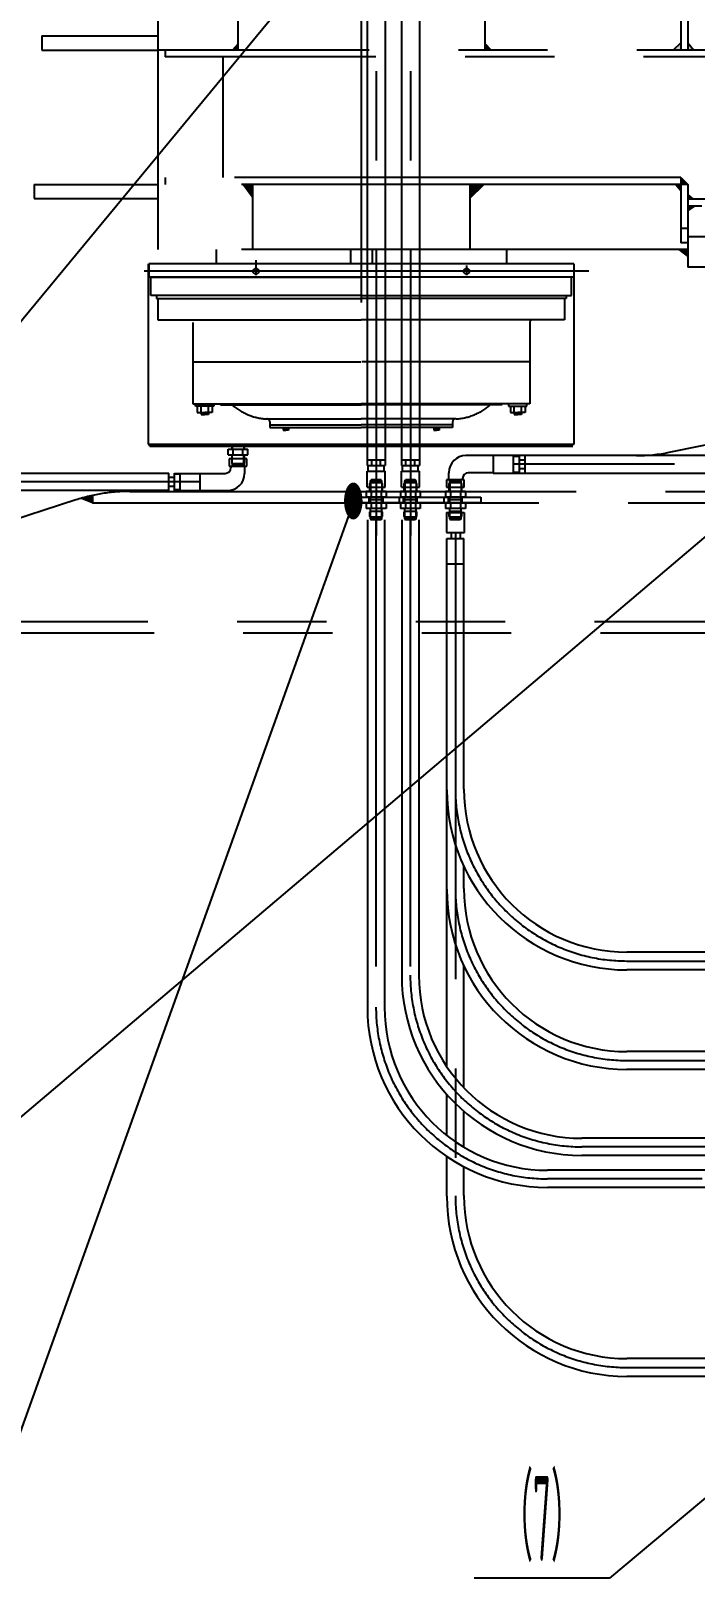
# Model space of a CAD drawing. Header units: millimetres. Extents: x 97 to 21097, y 66 to 14916.
# Drawn here: x 6916 to 8078, y 5745 to 8451 of the extents above; entities that cross this region are included whole.
import ezdxf
from ezdxf.enums import TextEntityAlignment as Align

# ---------------------------------------------------------------- set-up
doc = ezdxf.new("R2010")
doc.units = ezdxf.units.MM
doc.header["$LTSCALE"] = 500
doc.header["$MEASUREMENT"] = 0
doc.linetypes.add('G', pattern=[2, 1.25, -0.25, 0.25, -0.25])
doc.linetypes.add('K', pattern=[2.5, 1.25, -0.25, 0.25, -0.25, 0.25, -0.25])
for name, color, linetype in [('01', 7, 'Continuous'), ('02', 1, 'Continuous'), ('05', 4, 'G'), ('07', 6, 'K'), ('11', 3, 'Continuous')]:
    doc.layers.add(name, color=color, linetype=linetype)
doc.styles.get("Standard").update_dxf_attribs({"font": 'isocp', "width": 0.707, "bigfont": 'intecad.shx'})

msp = doc.modelspace()

# ---------------------------------------------------------------- hatches: boundary and pattern name
at = {"layer": '07', "linetype": 'K', "ltscale": 1.25}
for points in [[(7277.6, 8428.4), (7268.2, 8418), (7277.6, 8418)], [(7709.6, 8429.6), (7709.6, 8418), (7721.1, 8418)], [(7303.6, 8183), (7286.8, 8183), (7303.6, 8160.5)], [(7683.6, 8183), (7683.6, 8158.6), (7708.2, 8183)], [(8049.8, 8069), (8065.1, 8069), (8065.1, 8057.2)], [(7121.2, 7728.5), (7123.6, 7725), (7123.6, 7728.5)], [(7023.2, 7639, 0.016896), (7003.2, 7633.9), (7023.2, 7626)]]:
    msp.add_hatch(color=6, dxfattribs=at).paths.add_polyline_path(points)
h = msp.add_hatch(color=6, dxfattribs=at)
h.paths.add_polyline_path([(8053.1, 8430.4), (8039.4, 8418), (8053.1, 8418)])
h.paths.add_polyline_path([(8065.1, 8430.4), (8065.1, 8418), (8075.4, 8418)])
h = msp.add_hatch(color=6, dxfattribs=at)
h.paths.add_polyline_path([(8053.1, 8183), (8043.8, 8183), (8053.1, 8172.3)])
h.paths.add_polyline_path([(8053.1, 8195), (8053.1, 8183), (8065.1, 8183)])
h = msp.add_hatch(color=6, dxfattribs=at)
h.paths.add_polyline_path([(8065.1, 8145), (8065.1, 8137.4), (8076.7, 8145)])
h.paths.add_polyline_path([(8065.1, 8165.5), (8065.1, 8157), (8074.9, 8157)])

# ---------------------------------------------------------------- linework, layer by layer
at = {"layer": '01', "ltscale": 1.25}
for p, q in [((7504.1, 9308.3), (7504.1, 7691.4)), ((7535.3, 9308.3), (7535.3, 7691.4)), ((7564.1, 9308.3), (7564.1, 7691.4)), ((7595.3, 9308.3), (7595.3, 7691.4)), ((8032.3, 7714.4), (8589.8, 7828.6)), ((7260.6, 7720), (7295.3, 7720)), ((7260.6, 7720), (7295.3, 7720)), ((7260.6, 7710), (7260.6, 7720)), ((7268, 7725), (7267, 7724)), ((7267, 7724), (7267, 7720)), ((7268, 7725), (7288, 7725)), ((7269.3, 7710), (7269.3, 7720)), ((7286.6, 7710), (7286.6, 7720)), ((7288, 7725), (7289, 7724)), ((7289, 7724), (7289, 7720)), ((7295.3, 7710), (7295.3, 7720)), ((7260.6, 7710), (7295.3, 7710)), ((7262.4, 7702.8), (7262.4, 7690.1)), ((7293.5, 7702.8), (7262.4, 7702.8)), ((7262.4, 7690.1), (7293.5, 7690.1)), ((7265.4, 7690.1), (7265.4, 7687.4)), ((7267, 7710), (7267, 7696)), ((7267, 7696), (7268, 7695)), ((7268, 7695), (7288, 7695)), ((7268, 7692), (7288, 7692)), ((7268, 7692), (7269.5, 7690)), ((7269.5, 7690), (7286.5, 7690)), ((7288, 7692), (7286.5, 7690)), ((7289, 7696), (7288, 7695)), ((7289, 7710), (7289, 7696)), ((7289.6, 7690.1), (7289.6, 7677.4)), ((7293.5, 7690.1), (7293.5, 7702.8)), ((7505.9, 7681.4), (7505.9, 7691.4)), ((7511.9, 7691.4), (7511.9, 7701.4)), ((7527.5, 7691.4), (7527.5, 7701.4)), ((7533.5, 7681.4), (7533.5, 7691.4)), ((7565.9, 7681.4), (7565.9, 7691.4)), ((7571.9, 7691.4), (7571.9, 7701.4)), ((7587.5, 7691.4), (7587.5, 7701.4)), ((7593.5, 7681.4), (7593.5, 7691.4)), ((7724.7, 7708.6), (7676.8, 7708.6)), ((7724.7, 7709.2), (7724.7, 7678)), ((7724.7, 7709.2), (7759.7, 7709.2)), ((8765.7, 7708.6), (7759.7, 7708.6)), ((7759.7, 7707.4), (7769.7, 7707.4)), ((7769.7, 7701.4), (7779.7, 7701.4)), ((7769.7, 7685.8), (7779.7, 7685.8)), ((7156.7, 7677.4), (6207.5, 7677.4)), ((7166.7, 7670.2), (7156.7, 7670.2)), ((7166.7, 7677.4), (7255.4, 7677.4)), ((7176.7, 7676.2), (7166.7, 7676.2)), ((7211.7, 7646.9), (7211.7, 7678)), ((7504.1, 7653.3), (7504.1, 7681.4)), ((7508.7, 7660), (7509.7, 7661)), ((7508.7, 7646), (7508.7, 7660)), ((7509.7, 7664), (7511.2, 7666)), ((7529.7, 7664), (7509.7, 7664)), ((7529.7, 7661), (7509.7, 7661)), ((7528.2, 7666), (7511.2, 7666)), ((7529.7, 7664), (7528.2, 7666)), ((7530.7, 7660), (7529.7, 7661)), ((7530.7, 7646), (7530.7, 7660)), ((7535.3, 7653.3), (7535.3, 7681.4)), ((7564.1, 7653.3), (7564.1, 7681.4)), ((7568.7, 7660), (7569.7, 7661)), ((7568.7, 7646), (7568.7, 7660)), ((7569.7, 7664), (7571.2, 7666)), ((7589.7, 7664), (7569.7, 7664)), ((7589.7, 7661), (7569.7, 7661)), ((7588.2, 7666), (7571.2, 7666)), ((7589.7, 7664), (7588.2, 7666)), ((7590.7, 7660), (7589.7, 7661)), ((7590.7, 7646), (7590.7, 7660)), ((7595.3, 7653.3), (7595.3, 7681.4)), ((7674, 7665.9), (7642.9, 7665.9)), ((7642.9, 7665.9), (7642.9, 7653.3)), ((7646.8, 7665.9), (7646.8, 7678.6)), ((7647.4, 7660), (7648.4, 7661)), ((7647.4, 7646), (7647.4, 7660)), ((7648.4, 7664), (7650, 7666)), ((7668.4, 7664), (7648.4, 7664)), ((7668.4, 7661), (7648.4, 7661)), ((7666.9, 7666), (7650, 7666)), ((7668.4, 7664), (7666.9, 7666)), ((7669.4, 7660), (7668.4, 7661)), ((7669.4, 7646), (7669.4, 7660)), ((7671, 7665.9), (7671, 7668.6)), ((7674, 7653.3), (7674, 7665.9)), ((7724.7, 7678.6), (7681, 7678.6)), ((7724.7, 7678), (8732.2, 7678)), ((7759.7, 7679.8), (7769.7, 7679.8)), ((7156.7, 7647.4), (6207.5, 7647.4)), ((7166.7, 7654.7), (7156.7, 7654.7)), ((7176.7, 7648.7), (7166.7, 7648.7)), ((7166.7, 7647.4), (7259.6, 7647.4)), ((7211.7, 7646.9), (7176.7, 7646.9)), ((7479.7, 7636), (7703.1, 7636)), ((7479.7, 7626), (7479.7, 7636)), ((7537, 7646), (7502.4, 7646)), ((7502.4, 7646), (7502.4, 7636)), ((7537, 7636), (7502.4, 7636)), ((7537, 7636), (7502.4, 7636)), ((7504.1, 7653.3), (7535.3, 7653.3)), ((7508.7, 7632), (7508.7, 7636)), ((7509.7, 7631), (7508.7, 7632)), ((7511, 7646), (7511, 7636)), ((7528.3, 7646), (7528.3, 7636)), ((7529.7, 7631), (7530.7, 7632)), ((7530.7, 7632), (7530.7, 7636)), ((7537, 7646), (7537, 7636)), ((7559.7, 7636), (7559.7, 7626)), ((7597, 7646), (7562.4, 7646)), ((7562.4, 7646), (7562.4, 7636)), ((7597, 7636), (7562.4, 7636)), ((7597, 7636), (7562.4, 7636)), ((7564.1, 7653.3), (7595.3, 7653.3)), ((7568.7, 7632), (7568.7, 7636)), ((7569.7, 7631), (7568.7, 7632)), ((7571, 7646), (7571, 7636)), ((7588.3, 7646), (7588.3, 7636)), ((7589.7, 7631), (7590.7, 7632)), ((7590.7, 7632), (7590.7, 7636)), ((7597, 7646), (7597, 7636)), ((7638.4, 7636), (7638.4, 7626)), ((7641.1, 7646), (7641.1, 7636)), ((7675.8, 7646), (7641.1, 7646)), ((7675.8, 7636), (7641.1, 7636)), ((7675.8, 7636), (7641.1, 7636)), ((7642.9, 7653.3), (7674, 7653.3)), ((7647.4, 7632), (7647.4, 7636)), ((7648.4, 7631), (7647.4, 7632)), ((7649.8, 7646), (7649.8, 7636)), ((7667.1, 7646), (7667.1, 7636)), ((7668.4, 7631), (7669.4, 7632)), ((7669.4, 7632), (7669.4, 7636)), ((7675.8, 7646), (7675.8, 7636)), ((7703.1, 7636), (7703.1, 7626)), ((7703.1, 7626), (7479.7, 7626)), ((7537, 7626), (7502.4, 7626)), ((7502.4, 7626), (7502.4, 7616)), ((7537, 7616), (7502.4, 7616)), ((7508.7, 7610), (7509.7, 7611)), ((7508.7, 7602), (7508.7, 7610)), ((7529.7, 7631), (7509.7, 7631)), ((7529.7, 7611), (7509.7, 7611)), ((7511, 7626), (7511, 7616)), ((7528.3, 7626), (7528.3, 7616)), ((7530.7, 7610), (7529.7, 7611)), ((7530.7, 7602), (7530.7, 7610)), ((7537, 7626), (7537, 7616)), ((7597, 7626), (7562.4, 7626)), ((7562.4, 7626), (7562.4, 7616)), ((7597, 7616), (7562.4, 7616)), ((7568.7, 7610), (7569.7, 7611)), ((7568.7, 7602), (7568.7, 7610)), ((7589.7, 7631), (7569.7, 7631)), ((7589.7, 7611), (7569.7, 7611)), ((7571, 7626), (7571, 7616)), ((7588.3, 7626), (7588.3, 7616)), ((7590.7, 7610), (7589.7, 7611)), ((7590.7, 7602), (7590.7, 7610)), ((7597, 7626), (7597, 7616)), ((7641.1, 7626), (7641.1, 7616)), ((7675.8, 7626), (7641.1, 7626)), ((7641.1, 7626), (7641.1, 7616)), ((7675.8, 7626), (7641.1, 7626)), ((7675.8, 7616), (7641.1, 7616)), ((7675.8, 7616), (7641.1, 7616)), ((7675.8, 7616), (7641.1, 7616)), ((7642.9, 7608.8), (7642.9, 7573.8)), ((7642.9, 7608.8), (7674, 7608.8)), ((7647.4, 7610), (7648.4, 7611)), ((7647.4, 7610), (7648.4, 7611)), ((7647.4, 7602), (7647.4, 7610)), ((7647.4, 7609.8), (7647.4, 7610)), ((7668.4, 7631), (7648.4, 7631)), ((7668.4, 7611), (7648.4, 7611)), ((7668.4, 7611), (7648.4, 7611)), ((7649.8, 7626), (7649.8, 7616)), ((7649.8, 7626), (7649.8, 7616)), ((7667.1, 7626), (7667.1, 7616)), ((7667.1, 7626), (7667.1, 7616)), ((7669.4, 7610), (7668.4, 7611)), ((7669.4, 7610), (7668.4, 7611)), ((7669.4, 7602), (7669.4, 7610)), ((7669.4, 7609.8), (7669.4, 7610)), ((7674, 7608.8), (7674, 7573.8)), ((7675.8, 7626), (7675.8, 7616)), ((7675.8, 7626), (7675.8, 7616)), ((7504.4, 7596), (7504.4, 6743.5)), ((7509.7, 7601), (7508.7, 7602)), ((7529.7, 7601), (7509.7, 7601)), ((7509.7, 7598), (7511.2, 7596)), ((7529.7, 7598), (7509.7, 7598)), ((7528.2, 7596), (7511.2, 7596)), ((7529.7, 7598), (7528.2, 7596)), ((7529.7, 7601), (7530.7, 7602)), ((7534.4, 7596), (7534.4, 6743.5)), ((7564.4, 7596), (7564.4, 6799.5)), ((7569.7, 7601), (7568.7, 7602)), ((7589.7, 7601), (7569.7, 7601)), ((7589.7, 7598), (7569.7, 7598)), ((7569.7, 7598), (7571.2, 7596)), ((7588.2, 7596), (7571.2, 7596)), ((7589.7, 7598), (7588.2, 7596)), ((7589.7, 7601), (7590.7, 7602)), ((7594.4, 7596), (7594.4, 6799.5)), ((7648.4, 7601), (7647.4, 7602)), ((7668.4, 7601), (7648.4, 7601)), ((7648.4, 7598), (7650, 7596)), ((7668.4, 7598), (7648.4, 7598)), ((7666.9, 7596), (7650, 7596)), ((7668.4, 7598), (7666.9, 7596)), ((7668.4, 7601), (7669.4, 7602)), ((7642.9, 7573.8), (7674, 7573.8)), ((7643.4, 7573.8), (7643.4, 7573.8)), ((7643.4, 6639.6), (7643.4, 7563.8)), ((7651, 7573.8), (7651, 7563.8)), ((7666.6, 7573.8), (7666.6, 7563.8)), ((7673.4, 7573.8), (7673.4, 7573.8)), ((7673.4, 7125.1), (7673.4, 7563.8)), ((7643.4, 7519.2), (7673.4, 7519.2)), ((7673.4, 6951.1), (7673.4, 6989.8)), ((8559.9, 6840.1), (7958.4, 6840.1)), ((7673.4, 6602.4), (7673.4, 6815.8)), ((8559.9, 6808.9), (7958.4, 6808.9)), ((8559.9, 6666.1), (7958.4, 6666.1)), ((8559.9, 6634.9), (7958.4, 6634.9)), ((7643.4, 6519.2), (7643.4, 6590.7)), ((7673.4, 6498.7), (7673.4, 6561.1)), ((8679.2, 6514.5), (7879.4, 6514.5)), ((7643.4, 6412.9), (7643.4, 6482.2)), ((8630.2, 6484.5), (7879.4, 6484.5)), ((7673.4, 6414.1), (7673.4, 6464.3)), ((8679.2, 6458.5), (7819.4, 6458.5)), ((8679.2, 6428.5), (7819.4, 6428.5)), ((8567.9, 6129.1), (7958.4, 6129.1)), ((8567.9, 6097.9), (7958.4, 6097.9))]:
    msp.add_line(p, q, dxfattribs=at)
at = {"layer": '01', "color": 7, "linetype": 'Continuous', "ltscale": 1.25}
for p, q in [((7268, 7695), (7268, 7692)), ((7288, 7695), (7288, 7692)), ((7504.1, 7701.4), (7535.3, 7701.4)), ((7504.1, 7691.4), (7535.3, 7691.4)), ((7564.1, 7701.4), (7595.3, 7701.4)), ((7564.1, 7691.4), (7595.3, 7691.4)), ((7759.7, 7709.2), (7759.7, 7678)), ((7769.7, 7709.2), (7769.7, 7678)), ((7779.7, 7709.2), (7779.7, 7678)), ((7156.7, 7646.9), (7156.7, 7678)), ((7166.7, 7646.9), (7166.7, 7678)), ((7176.7, 7646.9), (7176.7, 7678)), ((7504.1, 7681.4), (7535.3, 7681.4)), ((7509.7, 7661), (7509.7, 7664)), ((7529.7, 7661), (7529.7, 7664)), ((7564.1, 7681.4), (7595.3, 7681.4)), ((7569.7, 7661), (7569.7, 7664)), ((7589.7, 7661), (7589.7, 7664)), ((7648.4, 7661), (7648.4, 7664)), ((7668.4, 7661), (7668.4, 7664)), ((7507.7, 7626), (7507.7, 7636)), ((7531.7, 7626), (7531.7, 7636)), ((7567.7, 7626), (7567.7, 7636)), ((7591.7, 7626), (7591.7, 7636)), ((7646.4, 7626), (7646.4, 7636)), ((7670.4, 7626), (7670.4, 7636)), ((7509.7, 7626), (7509.7, 7631)), ((7509.7, 7611), (7509.7, 7616)), ((7529.7, 7626), (7529.7, 7631)), ((7529.7, 7611), (7529.7, 7616)), ((7569.7, 7626), (7569.7, 7631)), ((7569.7, 7611), (7569.7, 7616)), ((7589.7, 7626), (7589.7, 7631)), ((7589.7, 7611), (7589.7, 7616)), ((7648.4, 7626), (7648.4, 7631)), ((7648.4, 7611), (7648.4, 7616)), ((7648.4, 7611), (7648.4, 7616)), ((7648.4, 7611), (7648.4, 7616)), ((7668.4, 7626), (7668.4, 7631)), ((7668.4, 7611), (7668.4, 7616)), ((7668.4, 7611), (7668.4, 7616)), ((7668.4, 7611), (7668.4, 7616)), ((7509.7, 7598), (7509.7, 7601)), ((7529.7, 7598), (7529.7, 7601)), ((7569.7, 7598), (7569.7, 7601)), ((7589.7, 7598), (7589.7, 7601)), ((7648.4, 7598), (7648.4, 7601)), ((7668.4, 7598), (7668.4, 7601)), ((7643.2, 7573.8), (7674.3, 7573.8)), ((7643.4, 7563.8), (7673.4, 7563.8))]:
    msp.add_line(p, q, dxfattribs=at)
at = {"layer": '01', "ltscale": 1.25}
for centre, radius, start, end in [((7975.1, 7993.6), 285, 270, 281.5767), ((7255.4, 7687.4), 10, 270, 0), ((7676.8, 7678.6), 30, 90, 180), ((7259.6, 7677.4), 30, 270, 0), ((7681, 7668.6), 10, 90, 180), ((7958.4, 7123.9), 315, 180, 270), ((7958.4, 7125.1), 285, 180, 270), ((7958.4, 6949.9), 315, 180, 270), ((7958.4, 6951.1), 285, 180, 270), ((7879.4, 6799.5), 315, 180, 270), ((7879.4, 6799.5), 285, 180, 270), ((7819.4, 6743.5), 315, 180, 270), ((7819.4, 6743.5), 285, 180, 270), ((7958.4, 6414.1), 285, 180, 270), ((7958.4, 6412.9), 315, 180, 270)]:
    msp.add_arc(centre, radius, start, end, dxfattribs=at)
at = {"layer": '02', "ltscale": 1.25}
for p, q in [((7564.1, 8748.7), (5080.9, 5745.2)), ((8262.7, 7708.6), (5946, 5745.2)), ((7268, 7695), (7268, 7710)), ((7288, 7695), (7288, 7710)), ((7509.7, 7661), (7509.7, 7646)), ((7529.7, 7661), (7529.7, 7646)), ((7569.7, 7661), (7569.7, 7646)), ((7589.7, 7661), (7589.7, 7646)), ((7648.4, 7661), (7648.4, 7646)), ((7668.4, 7661), (7668.4, 7646)), ((7479.7, 7626), (6805.1, 5745.2)), ((7509.7, 7601), (7509.7, 7611)), ((7529.7, 7601), (7529.7, 7611)), ((7569.7, 7601), (7569.7, 7611)), ((7589.7, 7601), (7589.7, 7611)), ((7648.4, 7601), (7648.4, 7611)), ((7648.4, 7608.8), (7648.4, 7611)), ((7668.4, 7601), (7668.4, 7611)), ((7668.4, 7608.8), (7668.4, 7611)), ((8751.5, 6434.2), (7928.1, 5745.2)), ((7928.1, 5745.2), (7691.5, 5745.2))]:
    msp.add_line(p, q, dxfattribs=at)
at = {"layer": '02', "color": 1, "linetype": 'Continuous', "ltscale": 1.25}
for p, q in [((7268, 7725), (7268, 7720)), ((7288, 7725), (7288, 7720)), ((7509.7, 7631), (7509.7, 7636)), ((7529.7, 7631), (7529.7, 7636)), ((7569.7, 7631), (7569.7, 7636)), ((7589.7, 7631), (7589.7, 7636)), ((7648.4, 7631), (7648.4, 7636)), ((7668.4, 7631), (7668.4, 7636))]:
    msp.add_line(p, q, dxfattribs=at)
at = {"layer": '05', "color": 4, "linetype": 'G', "ltscale": 1.25}
for p, q in [((7519.7, 9318.3), (7519.7, 7568.7)), ((7579.7, 9318.3), (7579.7, 7568.7)), ((11791.9, 7693.6), (7759.7, 7693.6)), ((11791.9, 7693.6), (7759.7, 7693.6)), ((7211.7, 7662.4), (6207.5, 7662.4)), ((7519.4, 7596), (7519.4, 6743.5)), ((7579.4, 7596), (7579.4, 6799.5)), ((7658.4, 7573.8), (7658.4, 6413.5)), ((7958.4, 6824.5), (8630.2, 6824.5)), ((7958.4, 6650.5), (8630.2, 6650.5)), ((8630.2, 6499.5), (7879.4, 6499.5)), ((9340, 6443.5), (7819.4, 6443.5)), ((7958.4, 6113.5), (8638.2, 6113.5))]:
    msp.add_line(p, q, dxfattribs=at)
for centre in [(7958.4, 7124.5), (7958.4, 6950.5), (7879.4, 6799.5), (7819.4, 6743.5), (7958.4, 6413.5)]:
    msp.add_arc(centre, 300, 180, 270, dxfattribs=at)
at = {"layer": '07', "color": 6, "linetype": 'K', "ltscale": 1.25}
for p, q in [((8065.1, 8874), (8065.1, 8418)), ((8053.1, 8809), (8053.1, 8418)), ((7493.6, 8583.5), (7493.6, 7976.3)), ((7137.6, 8545), (7137.6, 8069)), ((7277.6, 8545), (7277.6, 8418)), ((7709.6, 8545), (7709.6, 8418)), ((6934.6, 8443), (6934.6, 8418)), ((6934.6, 8443), (7137.6, 8443)), ((6934.6, 8418), (7138.1, 8418)), ((9069.8, 8418), (7137.6, 8418)), ((7150.6, 8418), (7150.6, 8406)), ((7277.6, 8428.4), (7268.2, 8418)), ((7709.6, 8429.6), (7721.1, 8418)), ((8053.1, 8430.4), (8039.4, 8418)), ((8065.1, 8430.4), (8075.4, 8418)), ((9081.5, 8406), (7150.6, 8406)), ((7251.6, 8406), (7251.6, 8195)), ((6921.6, 8183), (6921.6, 8158)), ((6921.6, 8183), (7138.1, 8183)), ((8065.1, 8183), (7137.6, 8183)), ((8053.1, 8195), (7150.6, 8195)), ((7150.6, 8195), (7150.6, 8183)), ((7303.6, 8160.5), (7286.8, 8183)), ((7303.6, 8183), (7303.6, 8069)), ((7683.6, 8183), (7683.6, 8069)), ((7683.6, 8158.6), (7708.2, 8183)), ((8043.8, 8183), (8053.1, 8172.3)), ((8053.1, 8195), (8053.1, 8081)), ((8053.1, 8195), (8065.1, 8183)), ((8065.1, 8183), (8065.1, 8038)), ((6921.6, 8158), (7137.6, 8158)), ((8074.9, 8157), (8065.1, 8165.5)), ((10014.6, 8157), (8065.1, 8157)), ((11214.6, 8145), (8065.1, 8145)), ((8076.7, 8145), (8065.1, 8137.4)), ((8065.1, 8106), (8053.1, 8106)), ((8065.1, 8092), (10190.8, 8092)), ((8065.1, 8069), (7137.6, 8069)), ((7239.6, 8069), (7239.6, 8044)), ((7474.6, 8069), (7474.6, 8044)), ((7512.6, 8069), (7512.6, 8044)), ((7747.6, 8069), (7747.6, 8044)), ((8065.1, 8057.2), (8049.8, 8069)), ((8065.1, 8081), (8053.1, 8081)), ((7121.2, 7728.5), (7121.2, 8044)), ((7865.5, 8044), (7121.7, 8044)), ((7121.7, 8044), (7121.7, 8020.5)), ((7309.4, 8050.7), (7309.4, 8024.2)), ((7677.9, 8041.3), (7677.9, 8024.2)), ((7865.5, 8044), (7865.5, 8020.5)), ((7866.1, 7728.5), (7866.1, 8044)), ((8522.1, 8038), (8065.1, 8038)), ((7892.1, 8031), (7113.7, 8031)), ((7865.5, 8020.5), (7121.7, 8020.5)), ((7125.6, 8020.5), (7493.6, 8020.5)), ((7125.6, 7988.5), (7125.6, 8020.5)), ((7861.6, 8020.5), (7493.6, 8020.5)), ((7861.6, 7988.5), (7861.6, 8020.5)), ((7493.6, 7988.5), (7125.6, 7988.5)), ((7134.6, 7988.5), (7135.1, 7989.3)), ((7135.1, 7988.5), (7135.1, 7983.4)), ((7135.1, 7983.4), (7493.6, 7983.4)), ((7493.6, 7988.5), (7861.6, 7988.5)), ((7852.1, 7983.4), (7493.6, 7983.4)), ((7852.6, 7988.5), (7852.1, 7989.3)), ((7852.1, 7988.5), (7852.1, 7983.4)), ((7137.7, 7982.4), (7137.7, 7946.2)), ((7849.5, 7982.4), (7849.5, 7946.2)), ((7137.7, 7946.2), (7493.6, 7946.2)), ((7198.7, 7941.2), (7198.7, 7799.3)), ((7849.5, 7946.2), (7493.6, 7946.2)), ((7788.5, 7941.2), (7788.5, 7799.3)), ((7198.7, 7872.7), (7492.7, 7872.7)), ((7788.5, 7872.7), (7494.5, 7872.7)), ((7198.7, 7799.3), (7493.6, 7799.3)), ((7203.8, 7794.8), (7203.8, 7799.3)), ((7235.7, 7794.8), (7203.8, 7794.8)), ((7206.8, 7794.8), (7206.8, 7783.9)), ((7213.3, 7783.9), (7213.3, 7794.8)), ((7226.2, 7783.9), (7226.2, 7794.8)), ((7232.6, 7794.8), (7232.6, 7783.9)), ((7235.7, 7799.3), (7235.7, 7794.8)), ((7247.2, 7799.3), (7247.2, 7797.3)), ((7247.2, 7797.3), (7493.6, 7797.3)), ((7788.5, 7799.3), (7493.6, 7799.3)), ((7740, 7797.3), (7493.6, 7797.3)), ((7751.5, 7799.3), (7751.5, 7794.8)), ((7751.5, 7794.8), (7783.5, 7794.8)), ((7754.6, 7794.8), (7754.6, 7783.9)), ((7761, 7783.9), (7761, 7794.8)), ((7773.9, 7783.9), (7773.9, 7794.8)), ((7780.4, 7794.8), (7780.4, 7783.9)), ((7783.5, 7794.8), (7783.5, 7799.3)), ((7206.8, 7783.9), (7219.7, 7783.9)), ((7213.3, 7783.9), (7213.3, 7780.4)), ((7213.3, 7780.4), (7219.7, 7780.4)), ((7232.6, 7783.9), (7219.7, 7783.9)), ((7226.2, 7780.4), (7219.7, 7780.4)), ((7226.2, 7783.9), (7226.2, 7780.4)), ((7327.5, 7772.7), (7493.6, 7772.7)), ((7327.5, 7772.7), (7328.7, 7772.7)), ((7333.7, 7767.7), (7333.7, 7757.5)), ((7659.7, 7772.7), (7493.6, 7772.7)), ((7653.5, 7767.7), (7653.5, 7757.5)), ((7659.7, 7772.7), (7658.5, 7772.7)), ((7754.6, 7783.9), (7767.5, 7783.9)), ((7761, 7783.9), (7761, 7780.4)), ((7761, 7780.4), (7767.5, 7780.4)), ((7780.4, 7783.9), (7767.5, 7783.9)), ((7773.9, 7780.4), (7767.5, 7780.4)), ((7773.9, 7783.9), (7773.9, 7780.4)), ((7333.7, 7762.6), (7493.6, 7762.6)), ((7333.7, 7757.5), (7493.6, 7757.5)), ((7356.3, 7757.5), (7356.3, 7756.6)), ((7356.3, 7756.6), (7361.8, 7756.6)), ((7357.2, 7756.6), (7357.2, 7753.3)), ((7357.2, 7753.3), (7361.8, 7753.3)), ((7360.1, 7753.3), (7360.1, 7756.6)), ((7367.4, 7756.6), (7361.8, 7756.6)), ((7366.5, 7753.3), (7361.8, 7753.3)), ((7363.6, 7753.3), (7363.6, 7756.6)), ((7366.5, 7756.6), (7366.5, 7753.3)), ((7367.4, 7757.5), (7367.4, 7756.6)), ((7653.5, 7762.6), (7493.6, 7762.6)), ((7653.5, 7757.5), (7493.6, 7757.5)), ((7619.8, 7757.5), (7619.8, 7756.6)), ((7619.8, 7756.6), (7625.4, 7756.6)), ((7620.7, 7756.6), (7620.7, 7753.3)), ((7620.7, 7753.3), (7625.4, 7753.3)), ((7623.6, 7753.3), (7623.6, 7756.6)), ((7631, 7756.6), (7625.4, 7756.6)), ((7630, 7753.3), (7625.4, 7753.3)), ((7627.2, 7753.3), (7627.2, 7756.6)), ((7630, 7756.6), (7630, 7753.3)), ((7631, 7757.5), (7631, 7756.6)), ((7121.2, 7728.5), (7866.1, 7728.5)), ((7123.6, 7725), (7121.2, 7728.5)), ((7123.6, 7725), (7123.6, 7728.5)), ((7123.6, 7725), (7863.6, 7725)), ((7023.2, 7626), (7003.2, 7633.9)), ((7023.2, 7639), (7023.2, 7626)), ((7088.5, 7646), (15836.2, 7646)), ((6994.3, 7631.1), (3430.2, 6474.5)), ((7023.2, 7626), (15836.8, 7626)), ((6339.2, 7418.5), (8623.7, 7418.5)), ((6349.8, 7398.5), (8903.2, 7398.5))]:
    msp.add_line(p, q, dxfattribs=at)
for centre in [(7309.4, 8031), (7677.9, 8031)]:
    msp.add_circle(centre, 5, dxfattribs=at)
for centre, radius, start, end in [((7136.7, 7982.4), 1, 0, 90), ((7850.5, 7982.4), 1, 90, 180), ((7793.5, 7941.2), 5, 90, 180), ((7333.5, 7872.3), 99.8, 228.737, 266.5585), ((7653.7, 7872.3), 99.8, 273.4415, 311.263), ((7328.7, 7767.7), 5, 0, 90), ((7658.5, 7767.7), 5, 90, 180), ((7088.5, 7341), 305, 90, 107.979)]:
    msp.add_arc(centre, radius, start, end, dxfattribs=at)

# ---------------------------------------------------------------- texts
at = {"layer": '02', "ltscale": 1.25, "width": 0.605172}
msp.add_text('●', height=60, dxfattribs=at).set_placement((7461.7, 7596), (7497.7, 7596), align=Align.FIT)
at = {"layer": '11', "ltscale": 1.25, "width": 0.387032}
msp.add_text('（7）', height=148.49, dxfattribs=at).set_placement((7738.9, 5775.2), (7880.8, 5775.2), align=Align.FIT)

doc.saveas('drawing.dxf')
